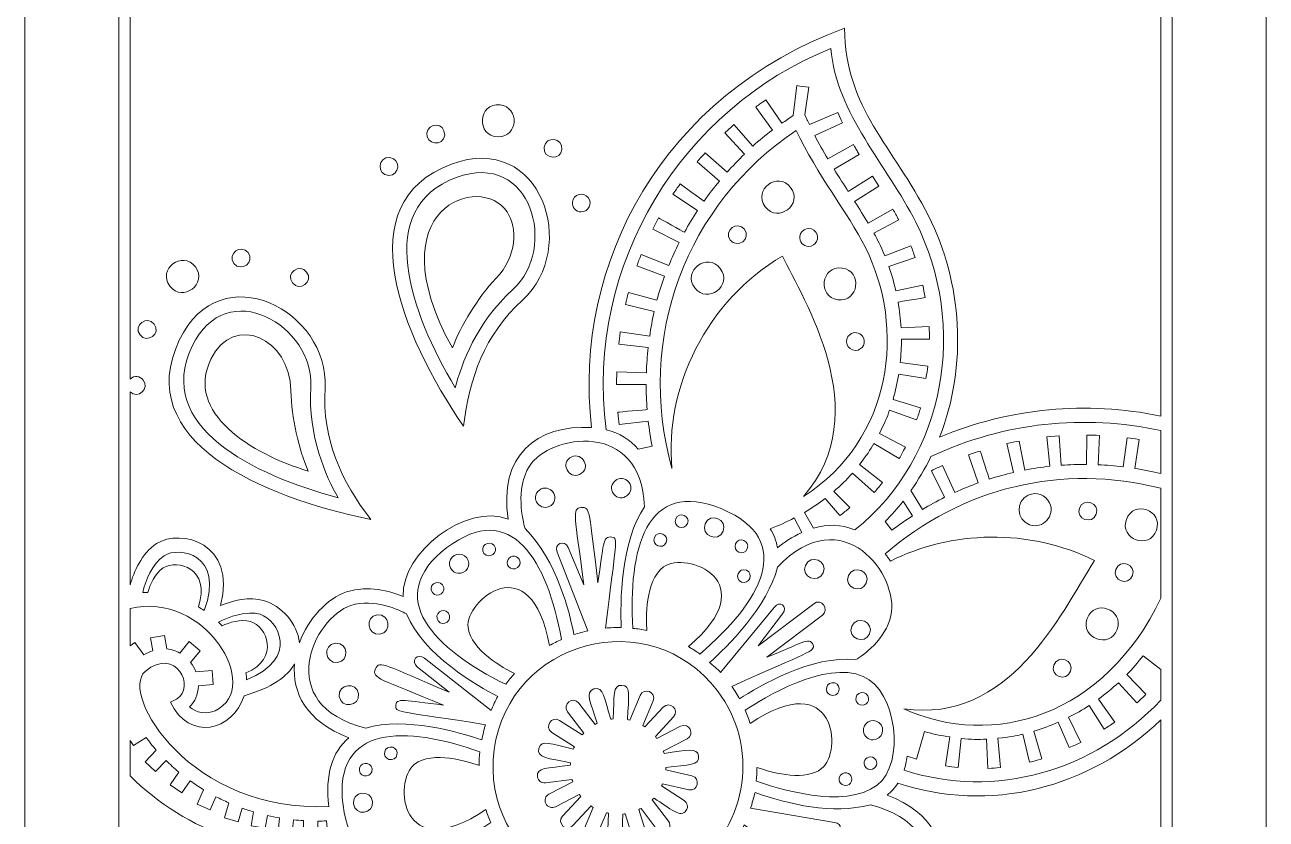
# Model space of a CAD drawing. Header units: inches. Extents: x 186 to 318, y 11 to 493.
# Drawn here: x 186.5 to 317.5, y 62.2 to 146 of the extents above; entities that cross this region are included whole.
import ezdxf

# ---------------------------------------------------------------- set-up
doc = ezdxf.new("R2010")
doc.units = ezdxf.units.IN
doc.header["$MEASUREMENT"] = 0
doc.layers.add('_U+0421_U+043B_U+043E_U+0439 1', color=7, linetype='Continuous')

msp = doc.modelspace()

# ---------------------------------------------------------------- linework, layer by layer
at = {"layer": '_U+0421_U+043B_U+043E_U+0439 1', "color": 1, "lineweight": 9, "true_color": 0xff0000}
msp.add_open_spline([(305.39, 493.2), (305.39, 493.2), (198.61, 493.2), (198.61, 493.2), (191.91, 493.2), (186.48, 487.77), (186.48, 481.07), (186.48, 481.07), (186.48, 22.93), (186.48, 22.93), (186.48, 16.23), (191.91, 10.8), (198.61, 10.8), (198.61, 10.8), (305.39, 10.8), (305.39, 10.8), (312.09, 10.8), (317.52, 16.23), (317.52, 22.93), (317.52, 22.93), (317.52, 481.07), (317.52, 481.07), (317.52, 487.77), (312.09, 493.2), (305.39, 493.2)], degree=3, knots=[0, 0, 0, 0, 1, 1, 1, 2, 2, 2, 3, 3, 3, 4, 4, 4, 5, 5, 5, 6, 6, 6, 7, 7, 7, 8, 8, 8, 8], dxfattribs=at)
at = {"layer": '_U+0421_U+043B_U+043E_U+0439 1', "color": 7, "lineweight": 9, "true_color": 0xffffff}
for points, knots in [([(307.6, 470.7), (307.6, 470.7), (307.6, 33.3), (307.6, 33.3), (307.6, 27.75), (304.88, 21.12), (296.82, 21.12), (296.82, 21.12), (207.18, 21.12), (207.18, 21.12), (201.24, 21.12), (196.4, 26.59), (196.4, 33.3), (196.4, 33.3), (196.4, 470.7), (196.4, 470.7), (196.4, 477.41), (201.23, 482.88), (207.18, 482.88), (207.18, 482.88), (296.82, 482.88), (296.82, 482.88), (302.77, 482.88), (307.6, 477.41), (307.6, 470.7)], [0, 0, 0, 0, 1, 1, 1, 2, 2, 2, 3, 3, 3, 4, 4, 4, 5, 5, 5, 6, 6, 6, 7, 7, 7, 8, 8, 8, 8]), ([(306.4, 397.02), (306.4, 397.02), (306.4, 416.07), (306.4, 416.07), (305.56, 413.95), (304.11, 412.2), (301.82, 412.2), (298.74, 412.2), (296, 414.6), (297.23, 419.36), (291.79, 417.15), (289.13, 420.63), (289.07, 423.51), (287.79, 419.4), (283.33, 416.19), (277.97, 418.41), (278.14, 413.77), (271.38, 408.55), (266.86, 410.24), (267.93, 403.72), (264.04, 400.21), (258.07, 400.6), (260.09, 383.33), (250.6, 365.51), (231.37, 358.42), (231.29, 366.97), (226.22, 370.85), (222.51, 378.22), (218.99, 385.21), (218.33, 393.92), (221.34, 401.59), (213.61, 398.36), (205.48, 397.74), (197.6, 399.44), (197.6, 399.44), (197.6, 108.62), (197.6, 108.62), (198.05, 109.04), (198.67, 108.92), (198.98, 108.51), (199.66, 107.61), (198.46, 106.46), (197.6, 107.28), (197.6, 107.28), (197.6, 86.9), (197.6, 86.9), (197.98, 88.22), (198.79, 90.22), (200.38, 91.24), (202.94, 92.86), (208.86, 91.33), (207.15, 84.71), (208.4, 85.22), (210.18, 85.7), (211.78, 85.22), (213.51, 84.69), (215.29, 82.83), (215.47, 80.77), (216.41, 83.34), (218.43, 85.49), (220.45, 86.14), (222.73, 86.87), (225.02, 86.24), (226.41, 85.66), (226.24, 90.31), (233, 95.52), (237.52, 93.84), (236.44, 100.42), (240.46, 103.87), (246.31, 103.49), (244.29, 120.89), (253.86, 138.59), (273.01, 145.65), (273.09, 137.12), (278.17, 133.18), (281.87, 125.85), (285.42, 118.79), (286.03, 110.07), (283.04, 102.48), (290.53, 105.6), (298.5, 106.33), (306.4, 104.71), (306.4, 104.71), (306.4, 395.22), (306.4, 395.22), (304.84, 394.8), (304.87, 397.44), (306.4, 397.02)], [0, 0, 0, 0, 1, 1, 1, 2, 2, 2, 3, 3, 3, 4, 4, 4, 5, 5, 5, 6, 6, 6, 7, 7, 7, 8, 8, 8, 9, 9, 9, 10, 10, 10, 11, 11, 11, 12, 12, 12, 13, 13, 13, 14, 14, 14, 15, 15, 15, 16, 16, 16, 17, 17, 17, 18, 18, 18, 19, 19, 19, 20, 20, 20, 21, 21, 21, 22, 22, 22, 23, 23, 23, 24, 24, 24, 25, 25, 25, 26, 26, 26, 27, 27, 27, 28, 28, 28, 29, 29, 29, 29]), ([(280.53, 125.17), (277.52, 131.15), (272.15, 136.64), (271.57, 143.5), (255.86, 137.19), (245.61, 120.77), (247.84, 103.26), (249.28, 102.9), (250.36, 102.2), (251.23, 101.22), (251.23, 101.22), (252.7, 101.53), (252.7, 101.53), (252.53, 102.41), (252.39, 103.29), (252.29, 104.18), (252.29, 104.18), (249.21, 103.82), (249.21, 103.82), (249.15, 104.32), (249.13, 104.48), (249.08, 105.12), (249.27, 105.14), (251.98, 105.38), (252.17, 105.39), (252.1, 106.28), (252.07, 107.17), (252.07, 108.05), (252.07, 108.05), (248.95, 108.05), (248.95, 108.05), (248.95, 108.53), (248.95, 108.74), (248.97, 109.37), (248.97, 109.37), (252.09, 109.27), (252.09, 109.27), (252.12, 110.16), (252.18, 111.05), (252.28, 111.93), (252.28, 111.93), (249.17, 112.29), (249.17, 112.29), (249.23, 112.81), (249.25, 112.94), (249.34, 113.59), (249.34, 113.59), (252.44, 113.14), (252.44, 113.14), (252.56, 114.02), (252.73, 114.89), (252.92, 115.76), (252.92, 115.76), (249.88, 116.47), (249.88, 116.47), (249.99, 116.92), (250.06, 117.22), (250.2, 117.74), (250.2, 117.74), (253.21, 116.94), (253.21, 116.94), (253.44, 117.8), (253.71, 118.65), (254.01, 119.48), (254.01, 119.48), (251.09, 120.55), (251.09, 120.55), (251.26, 121.01), (251.36, 121.29), (251.56, 121.77), (251.56, 121.77), (254.47, 120.61), (254.47, 120.61), (254.8, 121.43), (255.17, 122.24), (255.56, 123.04), (255.56, 123.04), (252.77, 124.45), (252.77, 124.45), (252.77, 124.45), (253.38, 125.62), (253.38, 125.62), (253.55, 125.52), (255.94, 124.21), (256.12, 124.12), (256.55, 124.9), (257.01, 125.66), (257.49, 126.4), (257.49, 126.4), (254.9, 128.12), (254.9, 128.12), (255.21, 128.58), (255.33, 128.76), (255.65, 129.21), (255.8, 129.09), (258.01, 127.52), (258.18, 127.41), (258.69, 128.13), (259.23, 128.84), (259.8, 129.52), (259.8, 129.52), (257.45, 131.53), (257.45, 131.53), (257.8, 131.94), (257.95, 132.11), (258.31, 132.51), (258.31, 132.51), (260.61, 130.44), (260.61, 130.44), (261.2, 131.1), (261.82, 131.74), (262.46, 132.36), (262.46, 132.36), (260.37, 134.6), (260.37, 134.6), (260.71, 134.92), (260.98, 135.17), (261.33, 135.48), (261.33, 135.48), (263.34, 133.21), (263.34, 133.21), (264, 133.8), (264.69, 134.36), (265.4, 134.9), (265.4, 134.9), (263.63, 137.33), (263.63, 137.33), (264.11, 137.67), (264.16, 137.71), (264.69, 138.08), (264.69, 138.08), (266.4, 135.61), (266.4, 135.61), (266.79, 135.89), (267.18, 136.17), (267.58, 136.43), (267.58, 136.43), (267.96, 139.59), (267.96, 139.59), (268.43, 139.53), (268.76, 139.49), (269.25, 139.41), (269.25, 139.41), (268.83, 136.52), (268.83, 136.52), (269.17, 135.72), (268.99, 136.16), (269.31, 135.49), (269.31, 135.49), (272.32, 136.74), (272.32, 136.74), (272.52, 136.26), (272.58, 136.12), (272.79, 135.65), (272.79, 135.65), (269.86, 134.33), (269.86, 134.33), (270.3, 133.48), (270.77, 132.65), (271.25, 131.85), (271.25, 131.85), (273.96, 133.37), (273.96, 133.37), (274.29, 132.78), (274.27, 132.82), (274.56, 132.33), (274.56, 132.33), (271.91, 130.77), (271.91, 130.77), (272.43, 129.94), (273.02, 129.02), (273.4, 128.42), (273.4, 128.42), (275.97, 130.04), (275.97, 130.04), (275.97, 130.04), (276.64, 128.98), (276.64, 128.98), (276.64, 128.98), (274.08, 127.37), (274.08, 127.37), (274.58, 126.59), (275.06, 125.82), (275.5, 125.06), (275.5, 125.06), (278.11, 126.55), (278.11, 126.55), (278.34, 126.14), (278.49, 125.88), (278.74, 125.41), (278.74, 125.41), (276.11, 124), (276.11, 124), (276.54, 123.21), (276.78, 122.78), (277.26, 121.61), (277.26, 121.61), (280.01, 122.69), (280.01, 122.69), (280.2, 122.21), (280.27, 122.02), (280.47, 121.43), (280.47, 121.43), (277.69, 120.48), (277.69, 120.48), (277.98, 119.65), (278.23, 118.8), (278.42, 117.93), (278.42, 117.93), (281.27, 118.52), (281.27, 118.52), (281.36, 118.07), (281.43, 117.71), (281.51, 117.21), (281.32, 117.18), (278.86, 116.77), (278.66, 116.74), (278.82, 115.84), (278.93, 114.94), (278.98, 114.03), (278.98, 114.03), (281.95, 114.16), (281.95, 114.16), (281.97, 113.63), (281.97, 113.36), (281.97, 112.82), (281.97, 112.82), (279.01, 112.82), (279.01, 112.82), (279.02, 111.99), (278.97, 111.17), (278.89, 110.35), (278.89, 110.35), (281.8, 109.98), (281.8, 109.98), (281.73, 109.46), (281.71, 109.29), (281.61, 108.66), (281.61, 108.66), (278.73, 109.14), (278.73, 109.14), (278.58, 108.24), (278.39, 107.35), (278.13, 106.47), (278.13, 106.47), (281.04, 105.58), (281.04, 105.58), (280.9, 105.1), (280.79, 104.77), (280.62, 104.3), (280.62, 104.3), (277.76, 105.32), (277.76, 105.32), (277.5, 104.58), (277.27, 104.01), (276.69, 102.86), (276.69, 102.86), (279.43, 101.42), (279.43, 101.42), (279.17, 100.92), (279.01, 100.63), (278.79, 100.24), (278.79, 100.24), (276.11, 101.8), (276.11, 101.8), (275.71, 101.12), (275.36, 100.57), (274.6, 99.6), (274.6, 99.6), (277.01, 97.68), (277.01, 97.68), (276.62, 97.19), (276.49, 97.05), (276.15, 96.65), (276.15, 96.65), (273.84, 98.67), (273.84, 98.67), (273.23, 97.99), (272.57, 97.35), (271.88, 96.75), (271.88, 96.75), (273.57, 95.06), (273.57, 95.06), (273.14, 94.68), (272.97, 94.55), (272.53, 94.2), (272.53, 94.2), (270.95, 96), (270.95, 96), (270.25, 95.47), (269.53, 94.97), (268.77, 94.53), (268.77, 94.53), (269.73, 92.87), (269.73, 92.87), (271.24, 93.31), (272.65, 93.3), (274.11, 92.69), (283.79, 100.49), (286.01, 114.3), (280.53, 125.17)], [0, 0, 0, 0, 1, 1, 1, 2, 2, 2, 3, 3, 3, 4, 4, 4, 5, 5, 5, 6, 6, 6, 7, 7, 7, 8, 8, 8, 9, 9, 9, 10, 10, 10, 11, 11, 11, 12, 12, 12, 13, 13, 13, 14, 14, 14, 15, 15, 15, 16, 16, 16, 17, 17, 17, 18, 18, 18, 19, 19, 19, 20, 20, 20, 21, 21, 21, 22, 22, 22, 23, 23, 23, 24, 24, 24, 25, 25, 25, 26, 26, 26, 27, 27, 27, 28, 28, 28, 29, 29, 29, 30, 30, 30, 31, 31, 31, 32, 32, 32, 33, 33, 33, 34, 34, 34, 35, 35, 35, 36, 36, 36, 37, 37, 37, 38, 38, 38, 39, 39, 39, 40, 40, 40, 41, 41, 41, 42, 42, 42, 43, 43, 43, 44, 44, 44, 45, 45, 45, 46, 46, 46, 47, 47, 47, 48, 48, 48, 49, 49, 49, 50, 50, 50, 51, 51, 51, 52, 52, 52, 53, 53, 53, 54, 54, 54, 55, 55, 55, 56, 56, 56, 57, 57, 57, 58, 58, 58, 59, 59, 59, 60, 60, 60, 61, 61, 61, 62, 62, 62, 63, 63, 63, 64, 64, 64, 65, 65, 65, 66, 66, 66, 67, 67, 67, 68, 68, 68, 69, 69, 69, 70, 70, 70, 71, 71, 71, 72, 72, 72, 73, 73, 73, 74, 74, 74, 75, 75, 75, 76, 76, 76, 77, 77, 77, 78, 78, 78, 79, 79, 79, 80, 80, 80, 81, 81, 81, 82, 82, 82, 83, 83, 83, 84, 84, 84, 85, 85, 85, 86, 86, 86, 87, 87, 87, 88, 88, 88, 89, 89, 89, 90, 90, 90, 91, 91, 91, 92, 92, 92, 93, 93, 93, 94, 94, 94, 95, 95, 95, 96, 96, 96, 97, 97, 97, 98, 98, 98, 99, 99, 99, 100, 100, 100, 100]), ([(236.45, 134.19), (238.59, 134.19), (238.73, 137.3), (236.65, 137.56), (234.3, 137.84), (234.09, 134.19), (236.45, 134.19)], [0, 0, 0, 0, 1, 1, 1, 2, 2, 2, 2]), ([(230.8, 134.36), (230.8, 135.79), (229.06, 135.68), (228.93, 134.59), (228.78, 133.36), (230.65, 133.13), (230.8, 134.36)], [0, 0, 0, 0, 1, 1, 1, 2, 2, 2, 2]), ([(239.01, 116.95), (235, 113.29), (233.4, 108.68), (232.79, 103.64), (226.14, 113.38), (220.51, 127.23), (231.51, 131.3), (241, 134.81), (245.03, 122.44), (239.01, 116.95)], [0, 0, 0, 0, 1, 1, 1, 2, 2, 2, 3, 3, 3, 3]), ([(241.3, 133.08), (241.13, 131.76), (243.16, 131.72), (243.16, 132.86), (243.31, 134.08), (241.45, 134.33), (241.3, 133.08)], [0, 0, 0, 0, 1, 1, 1, 2, 2, 2, 2]), ([(268.67, 96.21), (278.12, 102.25), (279.48, 114.03), (275.21, 122.5), (273.34, 126.22), (270.12, 130.16), (267.92, 134.87), (256.31, 127.09), (250.92, 113), (254.79, 99.19), (253.97, 107.65), (258.48, 116.96), (266.47, 121.6), (268.58, 117.12), (276.43, 105.05), (268.67, 96.21)], [0, 0, 0, 0, 1, 1, 1, 2, 2, 2, 3, 3, 3, 4, 4, 4, 5, 5, 5, 5]), ([(232.03, 129.89), (223.26, 126.65), (227.14, 115.7), (231.92, 107.7), (232.55, 110.17), (234.15, 114.56), (238, 118.06), (242.76, 122.4), (239.99, 132.83), (232.03, 129.89)], [0, 0, 0, 0, 1, 1, 1, 2, 2, 2, 3, 3, 3, 3]), ([(225.02, 131.99), (223.73, 132.15), (223.59, 130.11), (224.91, 130.11), (226.08, 130.11), (226.19, 131.85), (225.02, 131.99)], [0, 0, 0, 0, 1, 1, 1, 2, 2, 2, 2]), ([(231.61, 111.9), (232.52, 114.25), (234.27, 117.2), (236.23, 119.25), (238.46, 121.6), (238.5, 124.56), (237.39, 126.26), (234.67, 130.43), (223.39, 126.79), (231.61, 111.9)], [0, 0, 0, 0, 1, 1, 1, 2, 2, 2, 3, 3, 3, 3]), ([(264.64, 126.8), (265.98, 125.03), (268.68, 127.06), (267.32, 128.84), (265.97, 130.62), (263.29, 128.57), (264.64, 126.8)], [0, 0, 0, 0, 1, 1, 1, 2, 2, 2, 2]), ([(244.28, 127.3), (244.21, 126.75), (244.65, 126.25), (245.22, 126.25), (246.01, 126.25), (246.43, 127.16), (245.96, 127.77), (245.44, 128.42), (244.38, 128.13), (244.28, 127.3)], [0, 0, 0, 0, 1, 1, 1, 2, 2, 2, 3, 3, 3, 3]), ([(262.45, 124.42), (263.2, 123.44), (261.71, 122.3), (260.95, 123.29), (260.21, 124.27), (261.69, 125.42), (262.45, 124.42)], [0, 0, 0, 0, 1, 1, 1, 2, 2, 2, 2]), ([(269.97, 124.13), (269.46, 124.79), (268.4, 124.51), (268.29, 123.68), (268.21, 123.12), (268.65, 122.62), (269.22, 122.62), (269.99, 122.62), (270.44, 123.51), (269.97, 124.13), (269.97, 124.13), (269.97, 124.13), (269.97, 124.13)], [0, 0, 0, 0, 1, 1, 1, 2, 2, 2, 3, 3, 3, 4, 4, 4, 4]), ([(204.48, 120.47), (203.12, 122.24), (200.44, 120.2), (201.79, 118.42), (203.14, 116.65), (205.82, 118.7), (204.48, 120.47)], [0, 0, 0, 0, 1, 1, 1, 2, 2, 2, 2]), ([(210.05, 121.96), (210.05, 121.96), (210.05, 121.96), (210.05, 121.96), (209.3, 122.95), (207.8, 121.81), (208.56, 120.82), (209.31, 119.84), (210.81, 120.97), (210.05, 121.96)], [0, 0, 0, 0, 1, 1, 1, 2, 2, 2, 3, 3, 3, 3]), ([(257.2, 118.24), (258.56, 116.46), (261.24, 118.51), (259.89, 120.28), (258.54, 122.06), (255.85, 120.03), (257.2, 118.24)], [0, 0, 0, 0, 1, 1, 1, 2, 2, 2, 2]), ([(222.99, 93.79), (211.42, 96.14), (197.74, 102.14), (202.79, 112.72), (207.15, 121.85), (218.66, 115.79), (218.17, 107.66), (217.84, 102.23), (219.92, 97.81), (222.99, 93.79)], [0, 0, 0, 0, 1, 1, 1, 2, 2, 2, 3, 3, 3, 3]), ([(216.23, 119.9), (215.47, 120.89), (213.98, 119.76), (214.73, 118.76), (215.48, 117.77), (216.98, 118.92), (216.23, 119.9)], [0, 0, 0, 0, 1, 1, 1, 2, 2, 2, 2]), ([(272.75, 120.33), (270.53, 120.62), (270.11, 117.28), (272.3, 116.98), (274.52, 116.67), (274.95, 120.03), (272.75, 120.33)], [0, 0, 0, 0, 1, 1, 1, 2, 2, 2, 2]), ([(216.67, 107.75), (217.06, 114.19), (207.8, 119.73), (204.14, 112.07), (200.11, 103.62), (210.58, 98.48), (219.54, 96.09), (218.27, 98.3), (216.36, 102.56), (216.67, 107.75)], [0, 0, 0, 0, 1, 1, 1, 2, 2, 2, 3, 3, 3, 3]), ([(200.14, 114.42), (199.38, 115.41), (197.9, 114.26), (198.64, 113.28), (199.38, 112.31), (200.9, 113.42), (200.14, 114.42), (200.14, 114.42), (200.14, 114.42), (200.14, 114.42)], [0, 0, 0, 0, 1, 1, 1, 2, 2, 2, 3, 3, 3, 3]), ([(206.13, 110.72), (203.35, 105.03), (210.41, 100.72), (216.39, 98.89), (215.41, 101.21), (214.6, 104.52), (214.57, 107.38), (214.51, 112.88), (208.56, 115.69), (206.13, 110.72)], [0, 0, 0, 0, 1, 1, 1, 2, 2, 2, 3, 3, 3, 3]), ([(274.16, 111.64), (274.93, 111.64), (275.38, 112.53), (274.91, 113.15), (274.91, 113.15), (274.91, 113.15), (274.91, 113.15), (274.6, 113.56), (274.01, 113.64), (273.59, 113.33), (272.88, 112.78), (273.27, 111.64), (274.16, 111.64)], [0, 0, 0, 0, 1, 1, 1, 2, 2, 2, 3, 3, 3, 4, 4, 4, 4]), ([(306.4, 98.63), (306.4, 98.63), (306.4, 103.18), (306.4, 103.18), (298.27, 104.91), (289.93, 104.08), (282.13, 100.43), (281.51, 99.17), (280.81, 97.98), (280.02, 96.85), (280.02, 96.85), (281.23, 94.85), (281.23, 94.85), (281.99, 95.31), (282.77, 95.73), (283.57, 96.13), (283.57, 96.13), (282.18, 98.93), (282.18, 98.93), (282.69, 99.18), (282.93, 99.29), (283.36, 99.49), (283.36, 99.49), (284.67, 96.65), (284.67, 96.65), (285.48, 97.02), (286.3, 97.36), (287.13, 97.66), (287.13, 97.66), (286.08, 100.6), (286.08, 100.6), (286.49, 100.74), (286.89, 100.88), (287.33, 101.02), (287.39, 100.84), (288.23, 98.23), (288.29, 98.05), (289.14, 98.32), (289.99, 98.56), (290.85, 98.76), (290.85, 98.76), (290.16, 101.8), (290.16, 101.8), (290.58, 101.89), (291.03, 101.99), (291.45, 102.07), (291.45, 102.07), (292.05, 99), (292.05, 99), (292.92, 99.17), (293.79, 99.31), (294.68, 99.41), (294.68, 99.41), (294.35, 102.51), (294.35, 102.51), (294.35, 102.51), (295.67, 102.62), (295.67, 102.62), (295.67, 102.62), (295.89, 99.51), (295.89, 99.51), (296.78, 99.57), (297.66, 99.6), (298.56, 99.6), (298.56, 99.6), (298.6, 102.7), (298.6, 102.7), (299.12, 102.7), (299.4, 102.69), (299.91, 102.67), (299.91, 102.67), (299.77, 99.57), (299.77, 99.57), (300.66, 99.53), (301.55, 99.46), (302.43, 99.35), (302.43, 99.35), (302.84, 102.42), (302.84, 102.42), (303.36, 102.34), (303.45, 102.33), (304.13, 102.23), (304.13, 102.23), (303.64, 99.18), (303.64, 99.18), (304.57, 99.04), (305.49, 98.85), (306.4, 98.63)], [0, 0, 0, 0, 1, 1, 1, 2, 2, 2, 3, 3, 3, 4, 4, 4, 5, 5, 5, 6, 6, 6, 7, 7, 7, 8, 8, 8, 9, 9, 9, 10, 10, 10, 11, 11, 11, 12, 12, 12, 13, 13, 13, 14, 14, 14, 15, 15, 15, 16, 16, 16, 17, 17, 17, 18, 18, 18, 19, 19, 19, 20, 20, 20, 21, 21, 21, 22, 22, 22, 23, 23, 23, 24, 24, 24, 25, 25, 25, 26, 26, 26, 27, 27, 27, 28, 28, 28, 29, 29, 29, 29]), ([(239.74, 99.42), (238.24, 97.03), (239.04, 93.69), (239.28, 92.83), (242.67, 89.46), (244, 83.95), (244.44, 81.64), (244.89, 81.79), (245.47, 81.94), (245.93, 82.04), (245.93, 82.04), (242.69, 90.33), (242.69, 90.33), (242.3, 91.25), (243.44, 91.73), (243.83, 90.82), (243.83, 90.82), (245.49, 86.91), (245.49, 86.91), (244.54, 94.37), (244.21, 94.92), (245.21, 95.05), (246.21, 95.17), (246.03, 94.55), (246.98, 87.1), (247.58, 91.13), (247.46, 92.1), (248.46, 91.93), (249.15, 91.81), (248.9, 91.56), (247.78, 82.33), (248.24, 82.37), (248.98, 82.4), (249.44, 82.4), (249.29, 84.79), (249.44, 91.63), (251.89, 95.13), (251.61, 104.36), (241.86, 102.79), (239.74, 99.42)], [0, 0, 0, 0, 1, 1, 1, 2, 2, 2, 3, 3, 3, 4, 4, 4, 5, 5, 5, 6, 6, 6, 7, 7, 7, 8, 8, 8, 9, 9, 9, 10, 10, 10, 11, 11, 11, 12, 12, 12, 13, 13, 13, 13]), ([(244.01, 100.29), (242.94, 99.47), (244.17, 97.86), (245.24, 98.67), (246.33, 99.49), (245.06, 101.08), (244.01, 100.29)], [0, 0, 0, 0, 1, 1, 1, 2, 2, 2, 2]), ([(306.4, 85.5), (306.4, 85.5), (306.4, 97.09), (306.4, 97.09), (295.97, 99.73), (285.39, 97.18), (277.3, 90.15), (277.63, 89.75), (277.39, 90.08), (277.86, 89.4), (284.21, 92.59), (292.5, 92.93), (299.39, 89.45), (295.74, 83.58), (290.36, 72.21), (279.26, 73.81), (288.67, 69.53), (300.5, 73.01), (306.4, 85.5)], [0, 0, 0, 0, 1, 1, 1, 2, 2, 2, 3, 3, 3, 4, 4, 4, 5, 5, 5, 6, 6, 6, 6]), ([(250.24, 97.72), (249.43, 98.79), (247.82, 97.56), (248.63, 96.49), (249.43, 95.43), (251.06, 96.64), (250.24, 97.72)], [0, 0, 0, 0, 1, 1, 1, 2, 2, 2, 2]), ([(240.8, 96.89), (239.73, 96.08), (240.95, 94.47), (242.03, 95.28), (243.11, 96.1), (241.85, 97.7), (240.8, 96.89)], [0, 0, 0, 0, 1, 1, 1, 2, 2, 2, 2]), ([(250.68, 82.3), (251.17, 82.25), (251.65, 82.17), (252.14, 82.06), (252.06, 83.25), (251.93, 87.31), (253.9, 88.78), (256.25, 90.52), (264.74, 87.33), (256.53, 80.37), (256.95, 80.13), (257.35, 79.88), (257.74, 79.59), (264.13, 85.01), (267.97, 91.59), (260.07, 94.9), (252.02, 98.28), (250.14, 90.48), (250.68, 82.3)], [0, 0, 0, 0, 1, 1, 1, 2, 2, 2, 3, 3, 3, 4, 4, 4, 5, 5, 5, 6, 6, 6, 6]), ([(231.04, 90.82), (224.16, 85.58), (229.77, 80.07), (237.24, 76.39), (237.53, 76.79), (237.85, 77.16), (238.18, 77.53), (237.09, 78.07), (233.55, 79.98), (233.27, 82.41), (232.94, 85.22), (239.93, 91.13), (241.86, 80.48), (242.28, 80.71), (242.71, 80.94), (243.14, 81.13), (241.64, 89.39), (237.86, 96), (231.04, 90.82)], [0, 0, 0, 0, 1, 1, 1, 2, 2, 2, 3, 3, 3, 4, 4, 4, 5, 5, 5, 6, 6, 6, 6]), ([(274.22, 79), (274.93, 79.44), (277.36, 81.11), (277.91, 83.65), (278.82, 87.85), (272.88, 96.02), (265.92, 88.76), (265, 84.7), (260.53, 80.22), (258.77, 78.7), (259.11, 78.39), (259.61, 77.99), (259.93, 77.64), (259.93, 77.64), (265.58, 84.5), (265.58, 84.5), (266.18, 85.3), (267.07, 84.63), (266.47, 83.83), (266.47, 83.83), (263.91, 80.44), (263.91, 80.44), (263.91, 80.44), (269.77, 84.9), (269.77, 84.9), (270.56, 85.5), (271.47, 84.3), (270.68, 83.7), (270.68, 83.7), (264.82, 79.25), (264.82, 79.25), (268.34, 80.63), (269.33, 81.53), (269.69, 80.52), (269.91, 79.89), (269.29, 79.84), (261.1, 76.17), (261.37, 75.79), (261.71, 75.25), (261.94, 74.86), (263.92, 76.17), (269.56, 79.5), (274.22, 79)], [0, 0, 0, 0, 1, 1, 1, 2, 2, 2, 3, 3, 3, 4, 4, 4, 5, 5, 5, 6, 6, 6, 7, 7, 7, 8, 8, 8, 9, 9, 9, 10, 10, 10, 11, 11, 11, 12, 12, 12, 13, 13, 13, 14, 14, 14, 14]), ([(277.3, 93.58), (277.3, 93.58), (278.02, 92.66), (278.02, 92.66), (278.72, 93.21), (279.46, 93.71), (280.2, 94.19), (280.2, 94.19), (279.2, 95.74), (279.2, 95.74), (278.61, 94.98), (277.97, 94.26), (277.3, 93.58)], [0, 0, 0, 0, 1, 1, 1, 2, 2, 2, 3, 3, 3, 4, 4, 4, 4]), ([(292.41, 96.36), (291.06, 95.73), (291.14, 93.76), (292.55, 93.24), (293.96, 92.73), (295.29, 94.19), (294.66, 95.55), (294.26, 96.39), (293.25, 96.76), (292.41, 96.36)], [0, 0, 0, 0, 1, 1, 1, 2, 2, 2, 3, 3, 3, 3]), ([(299.58, 94.36), (300, 95.52), (298.24, 96.17), (297.82, 95), (297.39, 93.83), (299.16, 93.19), (299.58, 94.36), (299.58, 94.36), (299.58, 94.36), (299.58, 94.36)], [0, 0, 0, 0, 1, 1, 1, 2, 2, 2, 3, 3, 3, 3]), ([(302.76, 93.8), (302, 91.7), (305.18, 90.56), (305.93, 92.65), (306.69, 94.75), (303.52, 95.9), (302.76, 93.8)], [0, 0, 0, 0, 1, 1, 1, 2, 2, 2, 2]), ([(256.43, 93.35), (256.77, 94.16), (255.54, 94.69), (255.19, 93.87), (254.84, 93.05), (256.09, 92.53), (256.43, 93.35)], [0, 0, 0, 0, 1, 1, 1, 2, 2, 2, 2]), ([(260.19, 92.55), (260.19, 92.55), (260.19, 92.55), (260.19, 92.55), (260.71, 93.79), (258.83, 94.58), (258.31, 93.34), (257.79, 92.1), (259.66, 91.31), (260.19, 92.55)], [0, 0, 0, 0, 1, 1, 1, 2, 2, 2, 3, 3, 3, 3]), ([(267.71, 93.95), (266.89, 93.53), (266.04, 93.14), (265.16, 92.82), (265.55, 92.2), (265.81, 91.52), (265.93, 90.8), (266.59, 91.33), (267.47, 91.95), (268.51, 92.42), (268.51, 92.42), (267.71, 93.95), (267.71, 93.95)], [0, 0, 0, 0, 1, 1, 1, 2, 2, 2, 3, 3, 3, 4, 4, 4, 4]), ([(234.95, 90.21), (235.49, 89.51), (236.56, 90.32), (236.02, 91.03), (235.49, 91.73), (234.41, 90.92), (234.95, 90.21)], [0, 0, 0, 0, 1, 1, 1, 2, 2, 2, 2]), ([(254.18, 91.37), (254.52, 92.19), (253.29, 92.71), (252.94, 91.89), (252.6, 91.08), (253.84, 90.55), (254.18, 91.37)], [0, 0, 0, 0, 1, 1, 1, 2, 2, 2, 2]), ([(262.74, 90.7), (263.09, 91.52), (261.85, 92.04), (261.51, 91.22), (261.16, 90.4), (262.4, 89.88), (262.74, 90.7)], [0, 0, 0, 0, 1, 1, 1, 2, 2, 2, 2]), ([(204.8, 84.56), (205.01, 84.44), (205.22, 84.31), (205.42, 84.17), (207.6, 90.23), (202.75, 90.96), (201.19, 89.97), (199.92, 89.16), (199.22, 87.27), (198.93, 86.09), (199.11, 86.1), (199.29, 86.09), (199.47, 86.09), (199.69, 86.87), (200.16, 88.09), (201.1, 88.69), (202.56, 89.62), (206.15, 88.68), (204.8, 84.56)], [0, 0, 0, 0, 1, 1, 1, 2, 2, 2, 3, 3, 3, 4, 4, 4, 5, 5, 5, 6, 6, 6, 6]), ([(231.32, 89.26), (231.25, 88.71), (231.63, 88.19), (232.19, 88.11), (233.1, 88), (233.68, 89.02), (233.14, 89.74), (232.59, 90.46), (231.44, 90.15), (231.32, 89.26)], [0, 0, 0, 0, 1, 1, 1, 2, 2, 2, 3, 3, 3, 3]), ([(238.49, 88.71), (238.96, 89.06), (238.77, 89.83), (238.17, 89.91), (237.57, 89.98), (237.19, 89.3), (237.55, 88.83), (237.77, 88.54), (238.19, 88.48), (238.49, 88.71)], [0, 0, 0, 0, 1, 1, 1, 2, 2, 2, 3, 3, 3, 3]), ([(268.89, 88.95), (268.36, 87.71), (270.24, 86.94), (270.76, 88.17), (271.28, 89.41), (269.41, 90.19), (268.89, 88.95)], [0, 0, 0, 0, 1, 1, 1, 2, 2, 2, 2]), ([(301.64, 88.52), (301.22, 87.35), (302.99, 86.71), (303.41, 87.88), (303.83, 89.04), (302.07, 89.69), (301.64, 88.52)], [0, 0, 0, 0, 1, 1, 1, 2, 2, 2, 2]), ([(262.13, 87.19), (262.95, 86.85), (263.47, 88.09), (262.65, 88.43), (261.83, 88.77), (261.32, 87.54), (262.13, 87.19)], [0, 0, 0, 0, 1, 1, 1, 2, 2, 2, 2]), ([(275.3, 87.08), (275.3, 87.08), (275.3, 87.08), (275.3, 87.08), (275.82, 88.32), (273.95, 89.1), (273.43, 87.87), (272.91, 86.63), (274.78, 85.84), (275.3, 87.08)], [0, 0, 0, 0, 1, 1, 1, 2, 2, 2, 3, 3, 3, 3]), ([(230.57, 86.88), (230.03, 87.59), (228.96, 86.77), (229.5, 86.07), (230.04, 85.36), (231.11, 86.17), (230.57, 86.88)], [0, 0, 0, 0, 1, 1, 1, 2, 2, 2, 2]), ([(197.6, 84.39), (197.6, 84.39), (197.6, 80.45), (197.6, 80.45), (197.6, 80.45), (198.08, 80.81), (198.08, 80.81), (198.08, 80.81), (199.04, 79.51), (199.04, 79.51), (199.37, 79.7), (199.68, 79.84), (199.99, 79.94), (199.99, 79.94), (199.75, 81.29), (199.75, 81.29), (199.75, 81.29), (201.22, 81.55), (201.22, 81.55), (201.22, 81.55), (201.48, 80.12), (201.48, 80.12), (201.97, 80.07), (202.43, 79.92), (202.83, 79.69), (202.83, 79.69), (203.84, 80.9), (203.84, 80.9), (203.84, 80.9), (204.99, 79.94), (204.99, 79.94), (204.99, 79.94), (203.96, 78.7), (203.96, 78.7), (204.2, 78.4), (204.4, 78.07), (204.54, 77.72), (204.54, 77.72), (206.24, 77.86), (206.24, 77.86), (206.24, 77.86), (206.36, 76.37), (206.36, 76.37), (206.36, 76.37), (204.8, 76.24), (204.8, 76.24), (204.77, 75.26), (204.45, 74.57), (203.87, 74.02), (204.53, 73.37), (205.7, 73.19), (206.56, 73.6), (211.72, 76.06), (205.44, 86.33), (197.6, 84.39)], [0, 0, 0, 0, 1, 1, 1, 2, 2, 2, 3, 3, 3, 4, 4, 4, 5, 5, 5, 6, 6, 6, 7, 7, 7, 8, 8, 8, 9, 9, 9, 10, 10, 10, 11, 11, 11, 12, 12, 12, 13, 13, 13, 14, 14, 14, 15, 15, 15, 16, 16, 16, 17, 17, 17, 18, 18, 18, 18]), ([(226.77, 83.83), (226.03, 84.23), (223.38, 85.5), (220.9, 84.71), (216.98, 83.45), (212.57, 74.25), (222.47, 71.76), (226.6, 73.02), (232.54, 71.29), (234.73, 70.52), (234.83, 70.98), (234.96, 71.69), (235.1, 72.13), (226.22, 73.56), (225.66, 73.37), (225.63, 74.05), (225.58, 75.06), (226.65, 74.68), (230.68, 74.19), (223.98, 76.99), (223.07, 77.01), (223.49, 78.01), (223.91, 79.01), (224.55, 78.38), (231.26, 75.57), (231.26, 75.57), (227.93, 78.21), (227.93, 78.21), (227.16, 78.83), (227.89, 79.75), (228.67, 79.14), (228.67, 79.14), (235.71, 73.64), (235.71, 73.64), (235.9, 74.06), (236.17, 74.72), (236.4, 75.12), (234.25, 76.19), (228.53, 79.52), (226.77, 83.83)], [0, 0, 0, 0, 1, 1, 1, 2, 2, 2, 3, 3, 3, 4, 4, 4, 5, 5, 5, 6, 6, 6, 7, 7, 7, 8, 8, 8, 9, 9, 9, 10, 10, 10, 11, 11, 11, 12, 12, 12, 13, 13, 13, 13]), ([(298.62, 83.34), (297.86, 81.24), (301.03, 80.09), (301.79, 82.19), (302.55, 84.28), (299.38, 85.44), (298.62, 83.34)], [0, 0, 0, 0, 1, 1, 1, 2, 2, 2, 2]), ([(211.34, 83.78), (209.9, 84.22), (208, 83.51), (206.92, 82.96), (207.05, 82.83), (207.18, 82.7), (207.3, 82.57), (208.04, 82.91), (209.26, 83.33), (210.31, 83.01), (212.03, 82.49), (213.47, 79.15), (209.82, 77.59), (209.85, 77.35), (209.89, 77.11), (209.89, 76.87), (215.53, 79.14), (213.2, 83.21), (211.34, 83.78)], [0, 0, 0, 0, 1, 1, 1, 2, 2, 2, 3, 3, 3, 4, 4, 4, 5, 5, 5, 6, 6, 6, 6]), ([(223.69, 83.71), (222.35, 83.54), (222.62, 81.52), (223.95, 81.7), (225.31, 81.87), (224.99, 83.89), (223.69, 83.71)], [0, 0, 0, 0, 1, 1, 1, 2, 2, 2, 2]), ([(230.12, 83.09), (230.65, 82.39), (231.73, 83.19), (231.19, 83.9), (230.66, 84.61), (229.59, 83.8), (230.12, 83.09)], [0, 0, 0, 0, 1, 1, 1, 2, 2, 2, 2]), ([(236.03, 69.5), (234.46, 57.93), (247.73, 50.11), (257.09, 57.22), (262.87, 61.62), (264, 69.91), (259.6, 75.7), (252.49, 85.05), (237.61, 81.07), (236.03, 69.5)], [0, 0, 0, 0, 1, 1, 1, 2, 2, 2, 3, 3, 3, 3]), ([(273.78, 82.52), (273.26, 81.26), (275.14, 80.5), (275.65, 81.73), (276.17, 82.96), (274.3, 83.76), (273.78, 82.52)], [0, 0, 0, 0, 1, 1, 1, 2, 2, 2, 2]), ([(214.96, 78.54), (214.2, 77.24), (212.57, 76.02), (209.63, 75.18), (208.44, 71.46), (203.83, 70.33), (201.86, 74.51), (201.86, 74.51), (202.49, 74.84), (202.49, 74.84), (204.61, 75.99), (202.38, 80.51), (199.18, 77.75), (196.42, 75.38), (203.99, 62.76), (218.58, 63.5), (218.17, 66.82), (218.89, 69.26), (220.7, 70.75), (216.12, 72.48), (214.69, 75.57), (214.96, 78.54)], [0, 0, 0, 0, 1, 1, 1, 2, 2, 2, 3, 3, 3, 4, 4, 4, 5, 5, 5, 6, 6, 6, 7, 7, 7, 7]), ([(219.23, 80.73), (217.9, 80.56), (218.16, 78.54), (219.49, 78.71), (220.72, 78.87), (220.71, 80.73), (219.23, 80.73)], [0, 0, 0, 0, 1, 1, 1, 2, 2, 2, 2]), ([(274.98, 77.23), (270.97, 78.97), (264.36, 74.88), (262.52, 73.65), (262.73, 73.2), (262.89, 72.73), (263.05, 72.26), (272.11, 78.36), (272.86, 69.26), (270.58, 67.49), (268.92, 66.21), (265.73, 66.91), (263.76, 67.62), (263.76, 67.14), (263.74, 66.65), (263.69, 66.17), (265.68, 65.46), (273.02, 63.1), (276.45, 65.75), (279.46, 68.08), (278.52, 75.7), (274.98, 77.23)], [0, 0, 0, 0, 1, 1, 1, 2, 2, 2, 3, 3, 3, 4, 4, 4, 5, 5, 5, 6, 6, 6, 7, 7, 7, 7]), ([(283.68, 67.78), (283.68, 67.78), (284.13, 70.83), (284.13, 70.83), (283.23, 70.97), (282.33, 71.14), (281.45, 71.4), (281.45, 71.4), (280.59, 68.49), (280.59, 68.49), (280.29, 68.58), (280.12, 68.64), (279.62, 68.8), (279.55, 68.28), (279.45, 67.78), (279.3, 67.33), (288.85, 64.19), (299.36, 67.22), (306.39, 74.72), (306.39, 74.72), (306.4, 74.71), (306.4, 74.71), (306.4, 74.71), (306.4, 77.94), (306.4, 77.94), (306.4, 77.94), (304.54, 79.41), (304.54, 79.41), (304, 78.71), (303.42, 78.04), (302.8, 77.41), (302.8, 77.41), (304.83, 75.34), (304.83, 75.34), (304.5, 75.02), (304.27, 74.8), (303.86, 74.42), (303.86, 74.42), (301.92, 76.56), (301.92, 76.56), (301.26, 75.95), (300.55, 75.37), (299.82, 74.83), (299.82, 74.83), (301.53, 72.4), (301.53, 72.4), (301.06, 72.07), (300.83, 71.92), (300.42, 71.66), (300.42, 71.66), (298.82, 74.14), (298.82, 74.14), (298.13, 73.69), (297.41, 73.28), (296.67, 72.91), (296.67, 72.91), (297.95, 70.26), (297.95, 70.26), (297.49, 70.04), (297.26, 69.93), (296.73, 69.71), (296.73, 69.71), (295.57, 72.38), (295.57, 72.38), (294.74, 72.02), (293.88, 71.7), (293.01, 71.44), (293.01, 71.44), (293.83, 68.51), (293.83, 68.51), (293.37, 68.38), (293.02, 68.28), (292.53, 68.17), (292.53, 68.17), (291.84, 71.13), (291.84, 71.13), (291.09, 70.95), (290.47, 70.82), (289.19, 70.69), (289.19, 70.69), (289.47, 67.6), (289.47, 67.6), (288.82, 67.54), (288.77, 67.54), (288.13, 67.51), (288.13, 67.51), (287.99, 70.6), (287.99, 70.6), (287.1, 70.56), (286.4, 70.56), (285.32, 70.66), (285.32, 70.66), (285.02, 67.61), (285.02, 67.61), (284.48, 67.67), (284.22, 67.7), (283.68, 67.78)], [0, 0, 0, 0, 1, 1, 1, 2, 2, 2, 3, 3, 3, 4, 4, 4, 5, 5, 5, 6, 6, 6, 7, 7, 7, 8, 8, 8, 9, 9, 9, 10, 10, 10, 11, 11, 11, 12, 12, 12, 13, 13, 13, 14, 14, 14, 15, 15, 15, 16, 16, 16, 17, 17, 17, 18, 18, 18, 19, 19, 19, 20, 20, 20, 21, 21, 21, 22, 22, 22, 23, 23, 23, 24, 24, 24, 25, 25, 25, 26, 26, 26, 27, 27, 27, 28, 28, 28, 29, 29, 29, 30, 30, 30, 31, 31, 31, 32, 32, 32, 32]), ([(295.1, 78.41), (294.68, 77.25), (296.45, 76.6), (296.87, 77.77), (296.87, 77.77), (296.87, 77.77), (296.87, 77.77), (297.29, 78.94), (295.53, 79.58), (295.1, 78.41)], [0, 0, 0, 0, 1, 1, 1, 2, 2, 2, 3, 3, 3, 3]), ([(219.68, 75.12), (219.85, 73.79), (221.87, 74.04), (221.7, 75.37), (221.53, 76.72), (219.51, 76.44), (219.68, 75.12)], [0, 0, 0, 0, 1, 1, 1, 2, 2, 2, 2]), ([(248.59, 72.74), (248.5, 72.73), (248.42, 72.71), (248.34, 72.7), (247.66, 74.88), (247.56, 76.22), (246.56, 75.9), (245.56, 75.59), (246.23, 74.44), (246.9, 72.28), (246.82, 72.24), (246.75, 72.19), (246.68, 72.14), (246.68, 72.14), (244.96, 74.4), (244.96, 74.4), (244.36, 75.19), (243.17, 74.28), (243.77, 73.49), (243.77, 73.49), (245.49, 71.23), (245.49, 71.23), (245.43, 71.17), (245.35, 71.12), (245.3, 71.06), (245.3, 71.06), (242.93, 72.58), (242.93, 72.58), (242.1, 73.12), (241.28, 71.86), (242.12, 71.32), (242.12, 71.32), (244.5, 69.78), (244.5, 69.78), (244.47, 69.71), (244.43, 69.63), (244.4, 69.55), (242.03, 70.09), (240.97, 70.61), (240.74, 69.61), (240.51, 68.61), (241.71, 68.62), (244.07, 68.09), (244.07, 68), (244.07, 67.92), (244.06, 67.84), (241.59, 67.52), (240.47, 67.64), (240.6, 66.64), (240.65, 66.23), (241.02, 65.94), (241.44, 65.99), (241.44, 65.99), (244.24, 66.35), (244.24, 66.35), (244.26, 66.26), (244.3, 66.19), (244.32, 66.11), (244.32, 66.11), (241.8, 64.81), (241.8, 64.81), (241.44, 64.62), (241.29, 64.16), (241.48, 63.8), (241.67, 63.42), (242.13, 63.28), (242.49, 63.47), (242.49, 63.47), (245, 64.77), (245, 64.77), (245.01, 64.75), (244.98, 64.79), (245.16, 64.56), (245.16, 64.56), (243.24, 62.49), (243.24, 62.49), (242.57, 61.76), (243.67, 60.74), (244.34, 61.47), (244.34, 61.47), (246.27, 63.55), (246.27, 63.55), (246.34, 63.5), (246.4, 63.45), (246.48, 63.4), (246.48, 63.4), (245.38, 60.8), (245.38, 60.8), (245.22, 60.42), (245.4, 59.98), (245.79, 59.82), (245.88, 59.78), (245.98, 59.76), (246.08, 59.76), (246.37, 59.76), (246.65, 59.93), (246.77, 60.22), (246.77, 60.22), (247.87, 62.84), (247.87, 62.84), (247.95, 62.82), (248.03, 62.8), (248.11, 62.78), (247.99, 60.22), (247.71, 59.16), (248.73, 59.16), (249.73, 59.16), (249.5, 60.36), (249.61, 62.7), (249.7, 62.71), (249.78, 62.71), (249.87, 62.72), (249.87, 62.72), (250.7, 60.03), (250.7, 60.03), (251, 59.09), (252.43, 59.53), (252.14, 60.48), (252.14, 60.48), (251.3, 63.18), (251.3, 63.18), (251.38, 63.21), (251.45, 63.25), (251.53, 63.29), (251.53, 63.29), (253.24, 61.04), (253.24, 61.04), (253.38, 60.85), (253.61, 60.75), (253.84, 60.75), (254.45, 60.75), (254.81, 61.45), (254.43, 61.95), (254.43, 61.95), (252.72, 64.21), (252.72, 64.21), (252.78, 64.27), (252.85, 64.32), (252.9, 64.38), (254.6, 63.29), (255.73, 62.19), (256.31, 63.09), (256.53, 63.43), (256.43, 63.9), (256.08, 64.12), (256.08, 64.12), (253.7, 65.66), (253.7, 65.66), (253.73, 65.74), (253.77, 65.81), (253.8, 65.89), (253.8, 65.89), (256.56, 65.27), (256.56, 65.27), (257.54, 65.04), (257.85, 66.51), (256.89, 66.73), (256.89, 66.73), (254.13, 67.35), (254.13, 67.35), (254.13, 67.44), (254.13, 67.52), (254.14, 67.61), (256.61, 67.92), (257.73, 67.8), (257.6, 68.8), (257.47, 69.8), (256.43, 69.41), (253.96, 69.1), (253.94, 69.18), (253.9, 69.26), (253.88, 69.34), (253.88, 69.34), (256.39, 70.64), (256.39, 70.64), (257.28, 71.09), (256.59, 72.42), (255.71, 71.97), (255.71, 71.97), (253.2, 70.68), (253.2, 70.68), (253.18, 70.7), (253.22, 70.65), (253.04, 70.88), (253.04, 70.88), (254.96, 72.96), (254.96, 72.96), (255.63, 73.68), (254.54, 74.7), (253.86, 73.97), (253.86, 73.97), (251.93, 71.89), (251.93, 71.89), (251.86, 71.94), (251.8, 72), (251.73, 72.04), (251.73, 72.04), (252.82, 74.64), (252.82, 74.64), (253.2, 75.56), (251.82, 76.14), (251.43, 75.22), (251.43, 75.22), (250.33, 72.6), (250.33, 72.6), (250.25, 72.63), (250.17, 72.65), (250.09, 72.66), (250.21, 75.18), (250.51, 76.23), (249.51, 76.28), (248.51, 76.36), (248.71, 75.18), (248.59, 72.74)], [0, 0, 0, 0, 1, 1, 1, 2, 2, 2, 3, 3, 3, 4, 4, 4, 5, 5, 5, 6, 6, 6, 7, 7, 7, 8, 8, 8, 9, 9, 9, 10, 10, 10, 11, 11, 11, 12, 12, 12, 13, 13, 13, 14, 14, 14, 15, 15, 15, 16, 16, 16, 17, 17, 17, 18, 18, 18, 19, 19, 19, 20, 20, 20, 21, 21, 21, 22, 22, 22, 23, 23, 23, 24, 24, 24, 25, 25, 25, 26, 26, 26, 27, 27, 27, 28, 28, 28, 29, 29, 29, 30, 30, 30, 31, 31, 31, 32, 32, 32, 33, 33, 33, 34, 34, 34, 35, 35, 35, 36, 36, 36, 37, 37, 37, 38, 38, 38, 39, 39, 39, 40, 40, 40, 41, 41, 41, 42, 42, 42, 43, 43, 43, 44, 44, 44, 45, 45, 45, 46, 46, 46, 47, 47, 47, 48, 48, 48, 49, 49, 49, 50, 50, 50, 51, 51, 51, 52, 52, 52, 53, 53, 53, 54, 54, 54, 55, 55, 55, 56, 56, 56, 57, 57, 57, 58, 58, 58, 59, 59, 59, 60, 60, 60, 61, 61, 61, 62, 62, 62, 63, 63, 63, 64, 64, 64, 65, 65, 65, 66, 66, 66, 67, 67, 67, 68, 68, 68, 69, 69, 69, 70, 70, 70, 71, 71, 71, 71]), ([(271.68, 76.56), (270.85, 76.45), (270.94, 75.22), (271.77, 75.22), (272.71, 75.22), (272.63, 76.7), (271.68, 76.56)], [0, 0, 0, 0, 1, 1, 1, 2, 2, 2, 2]), ([(274.79, 75.52), (273.9, 75.41), (274.09, 74.07), (274.96, 74.19), (275.84, 74.3), (275.67, 75.64), (274.79, 75.52)], [0, 0, 0, 0, 1, 1, 1, 2, 2, 2, 2]), ([(220.07, 63.63), (221.17, 54.99), (228.83, 57.22), (235.67, 61.79), (235.47, 62.24), (235.3, 62.7), (235.15, 63.17), (226.09, 57.08), (225.32, 66.17), (227.62, 67.95), (229.53, 69.42), (233.31, 68.23), (234.43, 67.83), (234.44, 68.31), (234.46, 68.79), (234.51, 69.27), (226.75, 72.04), (218.98, 72.2), (220.07, 63.63)], [0, 0, 0, 0, 1, 1, 1, 2, 2, 2, 3, 3, 3, 4, 4, 4, 5, 5, 5, 6, 6, 6, 6]), ([(276.64, 72.35), (275.92, 72.9), (274.9, 72.3), (275.01, 71.42), (275.08, 70.89), (275.52, 70.53), (276.02, 70.53), (276.98, 70.53), (277.41, 71.75), (276.64, 72.35)], [0, 0, 0, 0, 1, 1, 1, 2, 2, 2, 3, 3, 3, 3]), ([(306.4, 45.56), (305.04, 46.24), (303.88, 47.22), (303.07, 48.44), (299.2, 54.2), (292.81, 56.01), (292.75, 56.03), (292.75, 56.03), (290.82, 56.55), (290.82, 56.55), (295.68, 58.9), (301.03, 60.93), (306.4, 61.31), (306.4, 61.31), (306.4, 72.63), (306.4, 72.63), (298.85, 65.37), (288.29, 62.73), (278.65, 65.97), (278.34, 65.48), (277.95, 65.06), (277.5, 64.69), (287.4, 60.95), (282.57, 50.92), (277.83, 49.33), (279.92, 48.31), (282.32, 44.55), (278.49, 41.1), (284.79, 41.75), (286.28, 34.69), (281.56, 32.17), (286.64, 30.8), (286.45, 24.04), (281.09, 22.9), (281.36, 22.73), (281.63, 22.54), (281.88, 22.32), (281.88, 22.32), (293.28, 22.32), (293.28, 22.32), (292.17, 24.22), (291.74, 26.39), (292.11, 28.43), (293.09, 33.78), (291.56, 38.42), (289, 42.78), (295.08, 40.76), (302.63, 37.38), (306.36, 32.32), (306.43, 33.23), (306.4, 32.68), (306.4, 45.56)], [0, 0, 0, 0, 1, 1, 1, 2, 2, 2, 3, 3, 3, 4, 4, 4, 5, 5, 5, 6, 6, 6, 7, 7, 7, 8, 8, 8, 9, 9, 9, 10, 10, 10, 11, 11, 11, 12, 12, 12, 13, 13, 13, 14, 14, 14, 15, 15, 15, 16, 16, 16, 17, 17, 17, 17]), ([(220.06, 59.02), (219.76, 59.48), (219.5, 60), (219.29, 60.57), (219.29, 60.57), (218.48, 60.48), (218.48, 60.48), (218.48, 60.48), (218.32, 61.98), (218.32, 61.98), (218.02, 61.96), (217.71, 61.95), (217.42, 61.95), (217.42, 61.95), (217.45, 60.49), (217.45, 60.49), (217.45, 60.49), (215.95, 60.46), (215.95, 60.46), (215.95, 60.46), (215.91, 62.01), (215.91, 62.01), (215.56, 62.03), (215.2, 62.06), (214.85, 62.09), (214.85, 62.09), (214.71, 60.67), (214.71, 60.67), (214.71, 60.67), (213.22, 60.83), (213.22, 60.83), (213.22, 60.83), (213.37, 62.29), (213.37, 62.29), (212.93, 62.36), (212.5, 62.45), (212.08, 62.54), (212.08, 62.54), (211.86, 61.2), (211.86, 61.2), (211.86, 61.2), (210.38, 61.44), (210.38, 61.44), (210.38, 61.44), (210.62, 62.93), (210.62, 62.93), (210.21, 63.05), (209.81, 63.19), (209.41, 63.33), (209.41, 63.33), (208.99, 61.89), (208.99, 61.89), (208.99, 61.89), (207.55, 62.31), (207.55, 62.31), (207.55, 62.31), (208.01, 63.89), (208.01, 63.89), (207.55, 64.09), (207.1, 64.3), (206.66, 64.53), (206.66, 64.53), (206.05, 63.13), (206.05, 63.13), (206.05, 63.13), (204.67, 63.73), (204.67, 63.73), (204.67, 63.73), (205.35, 65.27), (205.35, 65.27), (204.85, 65.57), (204.39, 65.88), (203.94, 66.2), (203.94, 66.2), (203.06, 64.94), (203.06, 64.94), (203.06, 64.94), (201.83, 65.79), (201.83, 65.79), (201.83, 65.79), (202.75, 67.12), (202.75, 67.12), (202.27, 67.52), (201.81, 67.93), (201.39, 68.35), (201.39, 68.35), (200.28, 67.18), (200.28, 67.18), (200.28, 67.18), (199.19, 68.22), (199.19, 68.22), (199.19, 68.22), (200.36, 69.44), (200.36, 69.44), (199.97, 69.89), (199.61, 70.34), (199.29, 70.79), (199.29, 70.79), (197.95, 69.93), (197.95, 69.93), (197.95, 69.93), (197.6, 70.47), (197.6, 70.47), (197.6, 70.47), (197.6, 66.72), (197.6, 66.72), (203.54, 60.78), (212.05, 57.89), (220.06, 59.02)], [0, 0, 0, 0, 1, 1, 1, 2, 2, 2, 3, 3, 3, 4, 4, 4, 5, 5, 5, 6, 6, 6, 7, 7, 7, 8, 8, 8, 9, 9, 9, 10, 10, 10, 11, 11, 11, 12, 12, 12, 13, 13, 13, 14, 14, 14, 15, 15, 15, 16, 16, 16, 17, 17, 17, 18, 18, 18, 19, 19, 19, 20, 20, 20, 21, 21, 21, 22, 22, 22, 23, 23, 23, 24, 24, 24, 25, 25, 25, 26, 26, 26, 27, 27, 27, 28, 28, 28, 29, 29, 29, 30, 30, 30, 31, 31, 31, 32, 32, 32, 33, 33, 33, 34, 34, 34, 35, 35, 35, 36, 36, 36, 36]), ([(225.2, 68.44), (226.08, 68.55), (225.92, 69.88), (225.03, 69.77), (224.15, 69.66), (224.33, 68.32), (225.2, 68.44)], [0, 0, 0, 0, 1, 1, 1, 2, 2, 2, 2]), ([(223.13, 67.46), (223.01, 68.36), (221.69, 68.16), (221.8, 67.29), (221.91, 66.41), (223.24, 66.58), (223.13, 67.46)], [0, 0, 0, 0, 1, 1, 1, 2, 2, 2, 2]), ([(275.07, 67.98), (275.12, 67.64), (275.41, 67.39), (275.74, 67.39), (276.38, 67.39), (276.65, 68.21), (276.15, 68.59), (275.68, 68.96), (275, 68.57), (275.07, 67.98)], [0, 0, 0, 0, 1, 1, 1, 2, 2, 2, 3, 3, 3, 3]), ([(273.02, 67.04), (272.65, 67), (272.39, 66.66), (272.44, 66.29), (272.51, 65.7), (273.27, 65.49), (273.64, 65.97), (274.01, 66.44), (273.6, 67.13), (273.02, 67.04)], [0, 0, 0, 0, 1, 1, 1, 2, 2, 2, 3, 3, 3, 3]), ([(223.19, 64.02), (223.02, 65.36), (221, 65.1), (221.17, 63.77), (221.34, 62.43), (223.36, 62.69), (223.19, 64.02)], [0, 0, 0, 0, 1, 1, 1, 2, 2, 2, 2]), ([(277.3, 50.73), (281.2, 51.99), (285.68, 61.13), (275.75, 63.67), (271.72, 62.62), (267.14, 63.71), (263.56, 64.97), (263.47, 64.51), (263.23, 63.75), (263.09, 63.3), (263.09, 63.3), (271.94, 61.81), (271.94, 61.81), (272.87, 61.7), (272.76, 60.73), (271.83, 60.73), (271.76, 60.73), (267.59, 61.24), (267.52, 61.25), (267.52, 61.25), (274.31, 58.4), (274.31, 58.4), (275.22, 58.02), (274.65, 56.63), (273.73, 57.02), (273.73, 57.02), (266.94, 59.87), (266.94, 59.87), (266.94, 59.87), (270.27, 57.22), (270.27, 57.22), (271.04, 56.61), (270.47, 55.63), (269.69, 56.25), (269.69, 56.25), (262.42, 61.55), (262.42, 61.55), (262.23, 61.13), (261.92, 60.46), (261.69, 60.06), (263.83, 59), (268.22, 56.72), (271.43, 51.61), (272.17, 51.21), (274.82, 49.93), (277.3, 50.73)], [0, 0, 0, 0, 1, 1, 1, 2, 2, 2, 3, 3, 3, 4, 4, 4, 5, 5, 5, 6, 6, 6, 7, 7, 7, 8, 8, 8, 9, 9, 9, 10, 10, 10, 11, 11, 11, 12, 12, 12, 13, 13, 13, 14, 14, 14, 15, 15, 15, 15])]:
    msp.add_open_spline(points, degree=3, knots=knots, dxfattribs=at)

doc.saveas('drawing.dxf')
